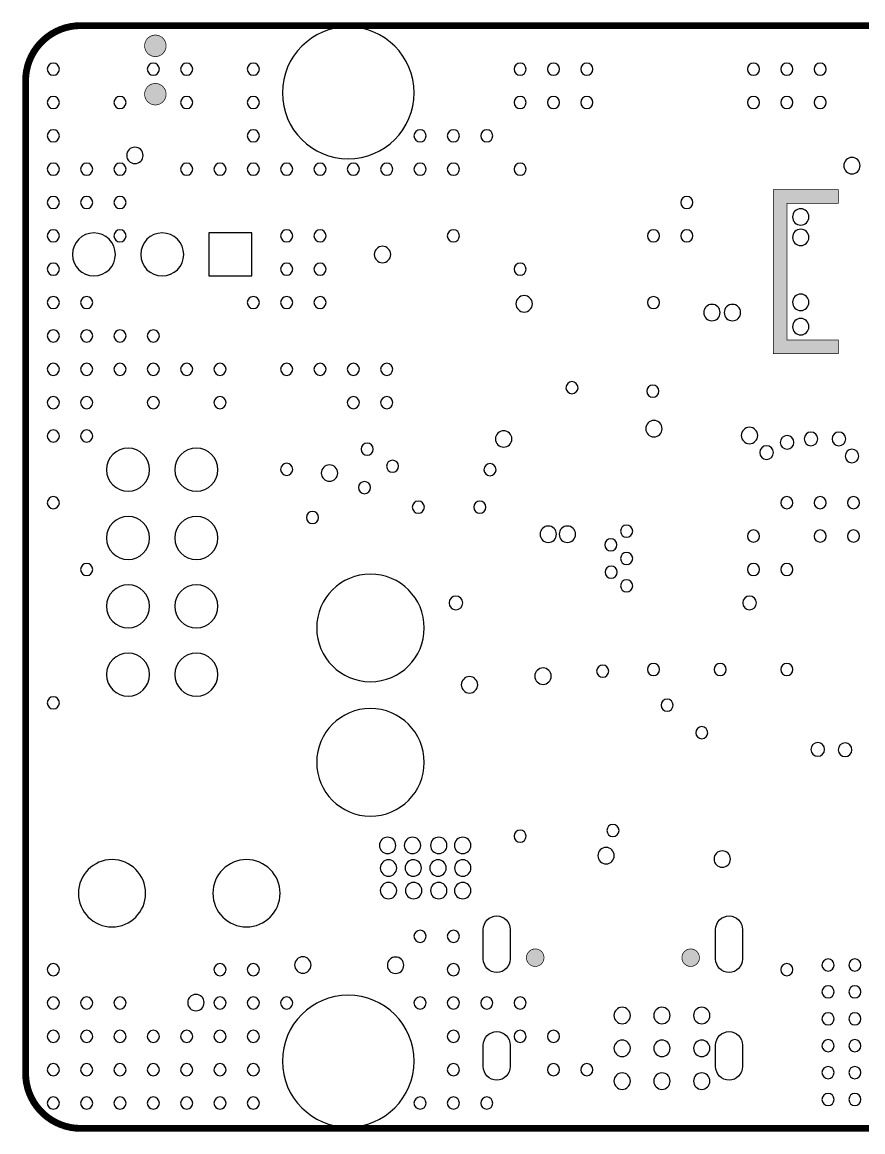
# Model space of a CAD drawing. Header units: millimetres. Extents: x -0.1 to 60.1, y -41.1 to 0.1.
# Drawn here: x -0.13 to 31.14, y -41.13 to 0.13 of the extents above; entities that cross this region are included whole.
import ezdxf

# ---------------------------------------------------------------- set-up
doc = ezdxf.new("R2010")
doc.units = ezdxf.units.MM
doc.layers.add('Board Outline Layer', color=7, linetype='Continuous', true_color=0xff00ff)
doc.layers.add('Multi-Layer', color=7, linetype='Continuous', true_color=0xc0c0c0)

msp = doc.modelspace()

# ---------------------------------------------------------------- hatches: boundary and pattern name
at = {"layer": 'Multi-Layer'}
for points in [[(4.427, -0.752, 1), (5.225, -0.752, 1)], [(4.427, -2.55, 1), (5.225, -2.55, 1)], [(30.226, -12.192), (30.226, -11.684), (28.321, -11.684), (28.321, -6.604), (30.226, -6.604), (30.226, -6.096), (27.813, -6.096), (27.813, -12.192)], [(18.628, -34.653, 1), (19.279, -34.653, 1)], [(24.409, -34.653, 1), (25.06, -34.653, 1)]]:
    msp.add_hatch(color=256, dxfattribs=at).paths.add_polyline_path(points)

# ---------------------------------------------------------------- linework, layer by layer
at = {"layer": 'Board Outline Layer', "const_width": 0.254}
msp.add_lwpolyline([(0, -2.05), (0, -38.95, 0.414214), (2.05, -41), (57.95, -41, 0.414214), (60, -38.95), (60, -2.05, 0.414214), (57.95, 0), (2.05, 0, 0.414214)], format="xyb", close=True, dxfattribs=at)
at = {"layer": 'Multi-Layer', "const_width": 0.0254}
for points in [[(4.427, -0.752, 1), (5.225, -0.752, 1)], [(4.427, -2.55, 1), (5.225, -2.55, 1)], [(18.628, -34.653, 1), (19.279, -34.653, 1)], [(24.409, -34.653, 1), (25.06, -34.653, 1)]]:
    msp.add_lwpolyline(points, format="xyb", close=True, dxfattribs=at)
at = {"layer": 'Multi-Layer'}
for points in [[(9.55, -2.5, 1), (14.45, -2.5, 1)], [(9.55, -2.5, 1), (14.45, -2.5, 1)], [(9.55, -2.5, 1), (14.45, -2.5, 1)], [(0.805, -1.618, 1), (1.256, -1.618, 1)], [(0.805, -2.858, 1), (1.256, -2.858, 1)], [(3.285, -2.858, 1), (3.736, -2.858, 1)], [(0.805, -4.098, 1), (1.256, -4.098, 1)], [(3.759, -4.826, 1), (4.369, -4.826, 1)], [(0.805, -5.338, 1), (1.256, -5.338, 1)], [(2.045, -5.338, 1), (2.496, -5.338, 1)], [(3.285, -5.338, 1), (3.736, -5.338, 1)], [(0.805, -6.578, 1), (1.256, -6.578, 1)], [(2.045, -6.578, 1), (2.496, -6.578, 1)], [(3.285, -6.578, 1), (3.736, -6.578, 1)], [(0.805, -7.818, 1), (1.256, -7.818, 1)], [(1.74, -8.509, 1), (3.34, -8.509, 1)], [(1.74, -8.509, 1), (3.34, -8.509, 1)], [(1.74, -8.509, 1), (3.34, -8.509, 1)], [(3.285, -7.818, 1), (3.736, -7.818, 1)], [(0.805, -9.058, 1), (1.256, -9.058, 1)], [(0.805, -10.298, 1), (1.256, -10.298, 1)], [(2.045, -10.298, 1), (2.496, -10.298, 1)], [(0.805, -11.538, 1), (1.256, -11.538, 1)], [(2.045, -11.538, 1), (2.496, -11.538, 1)], [(3.285, -11.538, 1), (3.736, -11.538, 1)], [(0.805, -12.778, 1), (1.256, -12.778, 1)], [(2.045, -12.778, 1), (2.496, -12.778, 1)], [(3.285, -12.778, 1), (3.736, -12.778, 1)], [(0.805, -14.018, 1), (1.256, -14.018, 1)], [(2.045, -14.018, 1), (2.496, -14.018, 1)], [(0.805, -15.258, 1), (1.256, -15.258, 1)], [(2.045, -15.258, 1), (2.496, -15.258, 1)], [(28.067, -15.494, 1), (28.575, -15.494, 1)], [(28.956, -15.367, 1), (29.464, -15.367, 1)], [(29.996, -15.367, 1), (30.504, -15.367, 1)], [(27.305, -15.875, 1), (27.813, -15.875, 1)], [(30.48, -16.002, 1), (30.988, -16.002, 1)], [(0.805, -17.738, 1), (1.256, -17.738, 1)], [(2.045, -20.218, 1), (2.496, -20.218, 1)], [(10.827, -22.393, 1), (14.827, -22.393, 1)], [(10.827, -22.393, 1), (14.827, -22.393, 1)], [(10.827, -22.393, 1), (14.827, -22.393, 1)], [(15.748, -21.463, 1), (16.256, -21.463, 1)], [(26.67, -21.463, 1), (27.178, -21.463, 1)], [(0.805, -25.178, 1), (1.256, -25.178, 1)], [(10.827, -27.391, 1), (14.827, -27.391, 1)], [(10.827, -27.391, 1), (14.827, -27.391, 1)], [(10.827, -27.391, 1), (14.827, -27.391, 1)], [(29.21, -26.912, 1), (29.718, -26.912, 1)], [(30.226, -26.924, 1), (30.734, -26.924, 1)], [(1.966, -32.258, 1), (4.465, -32.258, 1)], [(1.966, -32.258, 1), (4.465, -32.258, 1)], [(1.966, -32.258, 1), (4.465, -32.258, 1)], [(6.965, -32.258, 1), (9.464, -32.258, 1)], [(6.965, -32.258, 1), (9.464, -32.258, 1)], [(6.965, -32.258, 1), (9.464, -32.258, 1)], [(18.024, -34.703, -1), (17.023, -34.703), (17.023, -33.603, -1), (18.024, -33.603)], [(18.024, -34.703, -1), (17.023, -34.703), (17.023, -33.603, -1), (18.024, -33.603)], [(18.024, -34.703, -1), (17.023, -34.703), (17.023, -33.603, -1), (18.024, -33.603)], [(26.665, -34.703, -1), (25.664, -34.703), (25.664, -33.603, -1), (26.665, -33.603)], [(26.665, -34.703, -1), (25.664, -34.703), (25.664, -33.603, -1), (26.665, -33.603)], [(26.665, -34.703, -1), (25.664, -34.703), (25.664, -33.603, -1), (26.665, -33.603)], [(0.805, -35.098, 1), (1.256, -35.098, 1)], [(0.805, -36.338, 1), (1.256, -36.338, 1)], [(2.045, -36.338, 1), (2.496, -36.338, 1)], [(3.285, -36.338, 1), (3.736, -36.338, 1)], [(6.028, -36.322, 1), (6.638, -36.322, 1)], [(9.55, -38.5, 1), (14.45, -38.5, 1)], [(9.55, -38.5, 1), (14.45, -38.5, 1)], [(9.55, -38.5, 1), (14.45, -38.5, 1)], [(0.805, -37.578, 1), (1.256, -37.578, 1)], [(2.045, -37.578, 1), (2.496, -37.578, 1)], [(3.285, -37.578, 1), (3.736, -37.578, 1)], [(18.024, -38.703, -1), (17.023, -38.703), (17.023, -37.903, -1), (18.024, -37.903)], [(18.024, -38.703, -1), (17.023, -38.703), (17.023, -37.903, -1), (18.024, -37.903)], [(18.024, -38.703, -1), (17.023, -38.703), (17.023, -37.903, -1), (18.024, -37.903)], [(26.665, -38.703, -1), (25.664, -38.703), (25.664, -37.903, -1), (26.665, -37.903)], [(26.665, -38.703, -1), (25.664, -38.703), (25.664, -37.903, -1), (26.665, -37.903)], [(26.665, -38.703, -1), (25.664, -38.703), (25.664, -37.903, -1), (26.665, -37.903)], [(0.805, -38.818, 1), (1.256, -38.818, 1)], [(2.045, -38.818, 1), (2.496, -38.818, 1)], [(3.285, -38.818, 1), (3.736, -38.818, 1)], [(0.805, -40.058, 1), (1.256, -40.058, 1)], [(2.045, -40.058, 1), (2.496, -40.058, 1)], [(3.285, -40.058, 1), (3.736, -40.058, 1)]]:
    msp.add_lwpolyline(points, format="xyb", close=True, dxfattribs=at)
for points in [[(4.525, -1.618, 1), (4.976, -1.618), (4.976, -1.618, 1), (4.525, -1.618)], [(5.765, -1.618, 1), (6.216, -1.618), (6.216, -1.618, 1), (5.765, -1.618)], [(8.245, -1.618, 1), (8.696, -1.618), (8.696, -1.618, 1), (8.245, -1.618)], [(18.165, -1.618, 1), (18.616, -1.618), (18.616, -1.618, 1), (18.165, -1.618)], [(19.405, -1.618, 1), (19.856, -1.618), (19.856, -1.618, 1), (19.405, -1.618)], [(20.645, -1.618, 1), (21.096, -1.618), (21.096, -1.618, 1), (20.645, -1.618)], [(26.845, -1.618, 1), (27.296, -1.618), (27.296, -1.618, 1), (26.845, -1.618)], [(28.085, -1.618, 1), (28.536, -1.618), (28.536, -1.618, 1), (28.085, -1.618)], [(29.325, -1.618, 1), (29.776, -1.618), (29.776, -1.618, 1), (29.325, -1.618)], [(5.765, -2.858, 1), (6.216, -2.858), (6.216, -2.858, 1), (5.765, -2.858)], [(8.245, -2.858, 1), (8.696, -2.858), (8.696, -2.858, 1), (8.245, -2.858)], [(18.165, -2.858, 1), (18.616, -2.858), (18.616, -2.858, 1), (18.165, -2.858)], [(19.405, -2.858, 1), (19.856, -2.858), (19.856, -2.858, 1), (19.405, -2.858)], [(20.645, -2.858, 1), (21.096, -2.858), (21.096, -2.858, 1), (20.645, -2.858)], [(26.845, -2.858, 1), (27.296, -2.858), (27.296, -2.858, 1), (26.845, -2.858)], [(28.085, -2.858, 1), (28.536, -2.858), (28.536, -2.858, 1), (28.085, -2.858)], [(29.325, -2.858, 1), (29.776, -2.858), (29.776, -2.858, 1), (29.325, -2.858)], [(8.245, -4.098, 1), (8.696, -4.098), (8.696, -4.098, 1), (8.245, -4.098)], [(14.445, -4.098, 1), (14.896, -4.098), (14.896, -4.098, 1), (14.445, -4.098)], [(15.685, -4.098, 1), (16.136, -4.098), (16.136, -4.098, 1), (15.685, -4.098)], [(16.925, -4.098, 1), (17.376, -4.098), (17.376, -4.098, 1), (16.925, -4.098)], [(30.429, -5.207, 1), (31.039, -5.207), (31.039, -5.207, 1), (30.429, -5.207)], [(5.765, -5.338, 1), (6.216, -5.338), (6.216, -5.338, 1), (5.765, -5.338)], [(7.005, -5.338, 1), (7.456, -5.338), (7.456, -5.338, 1), (7.005, -5.338)], [(8.245, -5.338, 1), (8.696, -5.338), (8.696, -5.338, 1), (8.245, -5.338)], [(9.485, -5.338, 1), (9.936, -5.338), (9.936, -5.338, 1), (9.485, -5.338)], [(10.725, -5.338, 1), (11.176, -5.338), (11.176, -5.338, 1), (10.725, -5.338)], [(11.965, -5.338, 1), (12.416, -5.338), (12.416, -5.338, 1), (11.965, -5.338)], [(13.205, -5.338, 1), (13.656, -5.338), (13.656, -5.338, 1), (13.205, -5.338)], [(14.445, -5.338, 1), (14.896, -5.338), (14.896, -5.338, 1), (14.445, -5.338)], [(15.685, -5.338, 1), (16.136, -5.338), (16.136, -5.338, 1), (15.685, -5.338)], [(18.165, -5.338, 1), (18.616, -5.338), (18.616, -5.338, 1), (18.165, -5.338)], [(24.365, -6.578, 1), (24.816, -6.578), (24.816, -6.578, 1), (24.365, -6.578)], [(28.524, -7.112, 1), (29.134, -7.112), (29.134, -7.112, 1), (28.524, -7.112)], [(4.28, -8.509, 1), (5.88, -8.509), (5.88, -8.509, 1), (4.28, -8.509)], [(4.28, -8.509, 1), (5.88, -8.509), (5.88, -8.509, 1), (4.28, -8.509)], [(4.28, -8.509, 1), (5.88, -8.509), (5.88, -8.509, 1), (4.28, -8.509)], [(9.485, -7.818, 1), (9.936, -7.818), (9.936, -7.818, 1), (9.485, -7.818)], [(10.725, -7.818, 1), (11.176, -7.818), (11.176, -7.818, 1), (10.725, -7.818)], [(15.685, -7.818, 1), (16.136, -7.818), (16.136, -7.818, 1), (15.685, -7.818)], [(23.125, -7.818, 1), (23.576, -7.818), (23.576, -7.818, 1), (23.125, -7.818)], [(24.365, -7.818, 1), (24.816, -7.818), (24.816, -7.818, 1), (24.365, -7.818)], [(28.524, -7.874, 1), (29.134, -7.874), (29.134, -7.874, 1), (28.524, -7.874)], [(12.968, -8.509, 1), (13.578, -8.509), (13.578, -8.509, 1), (12.968, -8.509)], [(9.485, -9.058, 1), (9.936, -9.058), (9.936, -9.058, 1), (9.485, -9.058)], [(10.725, -9.058, 1), (11.176, -9.058), (11.176, -9.058, 1), (10.725, -9.058)], [(18.165, -9.058, 1), (18.616, -9.058), (18.616, -9.058, 1), (18.165, -9.058)], [(8.245, -10.298, 1), (8.696, -10.298), (8.696, -10.298, 1), (8.245, -10.298)], [(9.485, -10.298, 1), (9.936, -10.298), (9.936, -10.298, 1), (9.485, -10.298)], [(10.725, -10.298, 1), (11.176, -10.298), (11.176, -10.298, 1), (10.725, -10.298)], [(18.237, -10.344, 1), (18.847, -10.344), (18.847, -10.344, 1), (18.237, -10.344)], [(23.125, -10.298, 1), (23.576, -10.298), (23.576, -10.298, 1), (23.125, -10.298)], [(28.524, -10.287, 1), (29.134, -10.287), (29.134, -10.287, 1), (28.524, -10.287)], [(25.222, -10.668, 1), (25.832, -10.668), (25.832, -10.668, 1), (25.222, -10.668)], [(25.984, -10.668, 1), (26.594, -10.668), (26.594, -10.668, 1), (25.984, -10.668)], [(28.524, -11.194, 1), (29.134, -11.194), (29.134, -11.194, 1), (28.524, -11.194)], [(4.525, -11.538, 1), (4.976, -11.538), (4.976, -11.538, 1), (4.525, -11.538)], [(4.525, -12.778, 1), (4.976, -12.778), (4.976, -12.778, 1), (4.525, -12.778)], [(5.765, -12.778, 1), (6.216, -12.778), (6.216, -12.778, 1), (5.765, -12.778)], [(7.005, -12.778, 1), (7.456, -12.778), (7.456, -12.778, 1), (7.005, -12.778)], [(9.485, -12.778, 1), (9.936, -12.778), (9.936, -12.778, 1), (9.485, -12.778)], [(10.725, -12.778, 1), (11.176, -12.778), (11.176, -12.778, 1), (10.725, -12.778)], [(11.965, -12.778, 1), (12.416, -12.778), (12.416, -12.778, 1), (11.965, -12.778)], [(13.205, -12.778, 1), (13.656, -12.778), (13.656, -12.778, 1), (13.205, -12.778)], [(20.095, -13.462, 1), (20.546, -13.462), (20.546, -13.462, 1), (20.095, -13.462)], [(23.105, -13.589, 1), (23.556, -13.589), (23.556, -13.589, 1), (23.105, -13.589)], [(4.525, -14.018, 1), (4.976, -14.018), (4.976, -14.018, 1), (4.525, -14.018)], [(7.005, -14.018, 1), (7.456, -14.018), (7.456, -14.018, 1), (7.005, -14.018)], [(11.965, -14.018, 1), (12.416, -14.018), (12.416, -14.018, 1), (11.965, -14.018)], [(13.205, -14.018, 1), (13.656, -14.018), (13.656, -14.018, 1), (13.205, -14.018)], [(23.063, -14.986, 1), (23.673, -14.986), (23.673, -14.986, 1), (23.063, -14.986)], [(17.475, -15.367, 1), (18.085, -15.367), (18.085, -15.367, 1), (17.475, -15.367)], [(26.619, -15.24, 1), (27.229, -15.24), (27.229, -15.24, 1), (26.619, -15.24)], [(12.475, -15.748, 1), (12.926, -15.748), (12.926, -15.748, 1), (12.475, -15.748)], [(3.01, -16.51, 1), (4.61, -16.51), (4.61, -16.51, 1), (3.01, -16.51)], [(3.01, -16.51, 1), (4.61, -16.51), (4.61, -16.51, 1), (3.01, -16.51)], [(3.01, -16.51, 1), (4.61, -16.51), (4.61, -16.51, 1), (3.01, -16.51)], [(5.55, -16.51, 1), (7.15, -16.51), (7.15, -16.51, 1), (5.55, -16.51)], [(5.55, -16.51, 1), (7.15, -16.51), (7.15, -16.51, 1), (5.55, -16.51)], [(5.55, -16.51, 1), (7.15, -16.51), (7.15, -16.51, 1), (5.55, -16.51)], [(9.485, -16.498, 1), (9.936, -16.498), (9.936, -16.498, 1), (9.485, -16.498)], [(10.998, -16.637, 1), (11.608, -16.637), (11.608, -16.637, 1), (10.998, -16.637)], [(13.424, -16.383, 1), (13.875, -16.383), (13.875, -16.383, 1), (13.424, -16.383)], [(17.047, -16.51, 1), (17.498, -16.51), (17.498, -16.51, 1), (17.047, -16.51)], [(12.379, -17.177, 1), (12.83, -17.177), (12.83, -17.177, 1), (12.379, -17.177)], [(14.38, -17.907, 1), (14.831, -17.907), (14.831, -17.907, 1), (14.38, -17.907)], [(16.666, -17.907, 1), (17.117, -17.907), (17.117, -17.907, 1), (16.666, -17.907)], [(28.085, -17.738, 1), (28.536, -17.738), (28.536, -17.738, 1), (28.085, -17.738)], [(29.325, -17.738, 1), (29.776, -17.738), (29.776, -17.738, 1), (29.325, -17.738)], [(30.565, -17.738, 1), (31.016, -17.738), (31.016, -17.738, 1), (30.565, -17.738)], [(10.443, -18.288, 1), (10.894, -18.288), (10.894, -18.288, 1), (10.443, -18.288)], [(3.01, -19.05, 1), (4.61, -19.05), (4.61, -19.05, 1), (3.01, -19.05)], [(3.01, -19.05, 1), (4.61, -19.05), (4.61, -19.05, 1), (3.01, -19.05)], [(3.01, -19.05, 1), (4.61, -19.05), (4.61, -19.05, 1), (3.01, -19.05)], [(5.55, -19.05, 1), (7.15, -19.05), (7.15, -19.05, 1), (5.55, -19.05)], [(5.55, -19.05, 1), (7.15, -19.05), (7.15, -19.05, 1), (5.55, -19.05)], [(5.55, -19.05, 1), (7.15, -19.05), (7.15, -19.05, 1), (5.55, -19.05)], [(19.134, -18.909, 1), (19.744, -18.909), (19.744, -18.909, 1), (19.134, -18.909)], [(19.845, -18.909, 1), (20.455, -18.909), (20.455, -18.909, 1), (19.845, -18.909)], [(22.127, -18.796, 1), (22.578, -18.796), (22.578, -18.796, 1), (22.127, -18.796)], [(26.845, -18.978, 1), (27.296, -18.978), (27.296, -18.978, 1), (26.845, -18.978)], [(29.325, -18.978, 1), (29.776, -18.978), (29.776, -18.978, 1), (29.325, -18.978)], [(30.565, -18.978, 1), (31.016, -18.978), (31.016, -18.978, 1), (30.565, -18.978)], [(21.543, -19.304, 1), (21.994, -19.304), (21.994, -19.304, 1), (21.543, -19.304)], [(22.127, -19.812, 1), (22.578, -19.812), (22.578, -19.812, 1), (22.127, -19.812)], [(21.552, -20.32, 1), (22.003, -20.32), (22.003, -20.32, 1), (21.552, -20.32)], [(26.845, -20.218, 1), (27.296, -20.218), (27.296, -20.218, 1), (26.845, -20.218)], [(28.085, -20.218, 1), (28.536, -20.218), (28.536, -20.218, 1), (28.085, -20.218)], [(22.127, -20.828, 1), (22.578, -20.828), (22.578, -20.828, 1), (22.127, -20.828)], [(3.01, -21.59, 1), (4.61, -21.59), (4.61, -21.59, 1), (3.01, -21.59)], [(3.01, -21.59, 1), (4.61, -21.59), (4.61, -21.59, 1), (3.01, -21.59)], [(3.01, -21.59, 1), (4.61, -21.59), (4.61, -21.59, 1), (3.01, -21.59)], [(5.55, -21.59, 1), (7.15, -21.59), (7.15, -21.59, 1), (5.55, -21.59)], [(5.55, -21.59, 1), (7.15, -21.59), (7.15, -21.59, 1), (5.55, -21.59)], [(5.55, -21.59, 1), (7.15, -21.59), (7.15, -21.59, 1), (5.55, -21.59)], [(3.01, -24.13, 1), (4.61, -24.13), (4.61, -24.13, 1), (3.01, -24.13)], [(3.01, -24.13, 1), (4.61, -24.13), (4.61, -24.13, 1), (3.01, -24.13)], [(3.01, -24.13, 1), (4.61, -24.13), (4.61, -24.13, 1), (3.01, -24.13)], [(5.55, -24.13, 1), (7.15, -24.13), (7.15, -24.13, 1), (5.55, -24.13)], [(5.55, -24.13, 1), (7.15, -24.13), (7.15, -24.13, 1), (5.55, -24.13)], [(5.55, -24.13, 1), (7.15, -24.13), (7.15, -24.13, 1), (5.55, -24.13)], [(18.939, -24.186, 1), (19.549, -24.186), (19.549, -24.186, 1), (18.939, -24.186)], [(21.238, -24.003, 1), (21.689, -24.003), (21.689, -24.003, 1), (21.238, -24.003)], [(23.125, -23.938, 1), (23.576, -23.938), (23.576, -23.938, 1), (23.125, -23.938)], [(25.605, -23.938, 1), (26.056, -23.938), (26.056, -23.938, 1), (25.605, -23.938)], [(28.085, -23.938, 1), (28.536, -23.938), (28.536, -23.938, 1), (28.085, -23.938)], [(16.205, -24.508, 1), (16.815, -24.508), (16.815, -24.508, 1), (16.205, -24.508)], [(23.632, -25.266, 1), (24.083, -25.266), (24.083, -25.266, 1), (23.632, -25.266)], [(24.921, -26.289, 1), (25.372, -26.289), (25.372, -26.289, 1), (24.921, -26.289)], [(21.619, -29.926, 1), (22.07, -29.926), (22.07, -29.926, 1), (21.619, -29.926)], [(18.165, -30.138, 1), (18.616, -30.138), (18.616, -30.138, 1), (18.165, -30.138)], [(13.157, -30.48, 1), (13.767, -30.48), (13.767, -30.48, 1), (13.157, -30.48)], [(14.085, -30.48, 1), (14.695, -30.48), (14.695, -30.48, 1), (14.085, -30.48)], [(15.062, -30.48, 1), (15.672, -30.48), (15.672, -30.48, 1), (15.062, -30.48)], [(15.951, -30.48, 1), (16.561, -30.48), (16.561, -30.48, 1), (15.951, -30.48)], [(21.285, -30.861, 1), (21.895, -30.861), (21.895, -30.861, 1), (21.285, -30.861)], [(25.603, -30.988, 1), (26.213, -30.988), (26.213, -30.988, 1), (25.603, -30.988)], [(13.192, -31.32, 1), (13.802, -31.32), (13.802, -31.32, 1), (13.192, -31.32)], [(14.113, -31.32, 1), (14.723, -31.32), (14.723, -31.32, 1), (14.113, -31.32)], [(15.034, -31.32, 1), (15.644, -31.32), (15.644, -31.32, 1), (15.034, -31.32)], [(15.955, -31.32, 1), (16.565, -31.32), (16.565, -31.32, 1), (15.955, -31.32)], [(13.192, -32.159, 1), (13.802, -32.159), (13.802, -32.159, 1), (13.192, -32.159)], [(14.127, -32.159, 1), (14.737, -32.159), (14.737, -32.159, 1), (14.127, -32.159)], [(15.062, -32.159, 1), (15.672, -32.159), (15.672, -32.159, 1), (15.062, -32.159)], [(15.951, -32.159, 1), (16.561, -32.159), (16.561, -32.159, 1), (15.951, -32.159)], [(14.445, -33.858, 1), (14.896, -33.858), (14.896, -33.858, 1), (14.445, -33.858)], [(15.685, -33.858, 1), (16.136, -33.858), (16.136, -33.858, 1), (15.685, -33.858)], [(10.007, -34.925, 1), (10.617, -34.925), (10.617, -34.925, 1), (10.007, -34.925)], [(13.454, -34.933, 1), (14.064, -34.933), (14.064, -34.933, 1), (13.454, -34.933)], [(7.005, -35.098, 1), (7.456, -35.098), (7.456, -35.098, 1), (7.005, -35.098)], [(8.245, -35.098, 1), (8.696, -35.098), (8.696, -35.098, 1), (8.245, -35.098)], [(15.685, -35.098, 1), (16.136, -35.098), (16.136, -35.098, 1), (15.685, -35.098)], [(28.085, -35.098, 1), (28.536, -35.098), (28.536, -35.098, 1), (28.085, -35.098)], [(29.619, -34.926, 1), (30.07, -34.926), (30.07, -34.926, 1), (29.619, -34.926)], [(30.619, -34.926, 1), (31.07, -34.926), (31.07, -34.926, 1), (30.619, -34.926)], [(29.619, -35.926, 1), (30.07, -35.926), (30.07, -35.926, 1), (29.619, -35.926)], [(30.619, -35.926, 1), (31.07, -35.926), (31.07, -35.926, 1), (30.619, -35.926)], [(7.005, -36.338, 1), (7.456, -36.338), (7.456, -36.338, 1), (7.005, -36.338)], [(8.245, -36.338, 1), (8.696, -36.338), (8.696, -36.338, 1), (8.245, -36.338)], [(9.485, -36.338, 1), (9.936, -36.338), (9.936, -36.338, 1), (9.485, -36.338)], [(14.445, -36.338, 1), (14.896, -36.338), (14.896, -36.338, 1), (14.445, -36.338)], [(15.685, -36.338, 1), (16.136, -36.338), (16.136, -36.338, 1), (15.685, -36.338)], [(16.925, -36.338, 1), (17.376, -36.338), (17.376, -36.338, 1), (16.925, -36.338)], [(18.165, -36.338, 1), (18.616, -36.338), (18.616, -36.338, 1), (18.165, -36.338)], [(21.882, -36.802, 1), (22.492, -36.802), (22.492, -36.802, 1), (21.882, -36.802)], [(23.361, -36.802, 1), (23.971, -36.802), (23.971, -36.802, 1), (23.361, -36.802)], [(24.841, -36.802, 1), (25.451, -36.802), (25.451, -36.802, 1), (24.841, -36.802)], [(29.619, -36.926, 1), (30.07, -36.926), (30.07, -36.926, 1), (29.619, -36.926)], [(30.619, -36.926, 1), (31.07, -36.926), (31.07, -36.926, 1), (30.619, -36.926)], [(4.525, -37.578, 1), (4.976, -37.578), (4.976, -37.578, 1), (4.525, -37.578)], [(5.765, -37.578, 1), (6.216, -37.578), (6.216, -37.578, 1), (5.765, -37.578)], [(7.005, -37.578, 1), (7.456, -37.578), (7.456, -37.578, 1), (7.005, -37.578)], [(8.245, -37.578, 1), (8.696, -37.578), (8.696, -37.578, 1), (8.245, -37.578)], [(15.685, -37.578, 1), (16.136, -37.578), (16.136, -37.578, 1), (15.685, -37.578)], [(18.165, -37.578, 1), (18.616, -37.578), (18.616, -37.578, 1), (18.165, -37.578)], [(19.405, -37.578, 1), (19.856, -37.578), (19.856, -37.578, 1), (19.405, -37.578)], [(21.882, -38.023, 1), (22.492, -38.023), (22.492, -38.023, 1), (21.882, -38.023)], [(23.361, -38.023, 1), (23.971, -38.023), (23.971, -38.023, 1), (23.361, -38.023)], [(24.841, -38.023, 1), (25.451, -38.023), (25.451, -38.023, 1), (24.841, -38.023)], [(29.619, -37.926, 1), (30.07, -37.926), (30.07, -37.926, 1), (29.619, -37.926)], [(30.619, -37.926, 1), (31.07, -37.926), (31.07, -37.926, 1), (30.619, -37.926)], [(4.525, -38.818, 1), (4.976, -38.818), (4.976, -38.818, 1), (4.525, -38.818)], [(5.765, -38.818, 1), (6.216, -38.818), (6.216, -38.818, 1), (5.765, -38.818)], [(7.005, -38.818, 1), (7.456, -38.818), (7.456, -38.818, 1), (7.005, -38.818)], [(8.245, -38.818, 1), (8.696, -38.818), (8.696, -38.818, 1), (8.245, -38.818)], [(15.685, -38.818, 1), (16.136, -38.818), (16.136, -38.818, 1), (15.685, -38.818)], [(19.405, -38.818, 1), (19.856, -38.818), (19.856, -38.818, 1), (19.405, -38.818)], [(20.645, -38.818, 1), (21.096, -38.818), (21.096, -38.818, 1), (20.645, -38.818)], [(29.619, -38.926, 1), (30.07, -38.926), (30.07, -38.926, 1), (29.619, -38.926)], [(30.619, -38.926, 1), (31.07, -38.926), (31.07, -38.926, 1), (30.619, -38.926)], [(21.882, -39.243, 1), (22.492, -39.243), (22.492, -39.243, 1), (21.882, -39.243)], [(23.361, -39.243, 1), (23.971, -39.243), (23.971, -39.243, 1), (23.361, -39.243)], [(24.841, -39.243, 1), (25.451, -39.243), (25.451, -39.243, 1), (24.841, -39.243)], [(4.525, -40.058, 1), (4.976, -40.058), (4.976, -40.058, 1), (4.525, -40.058)], [(5.765, -40.058, 1), (6.216, -40.058), (6.216, -40.058, 1), (5.765, -40.058)], [(7.005, -40.058, 1), (7.456, -40.058), (7.456, -40.058, 1), (7.005, -40.058)], [(8.245, -40.058, 1), (8.696, -40.058), (8.696, -40.058, 1), (8.245, -40.058)], [(14.445, -40.058, 1), (14.896, -40.058), (14.896, -40.058, 1), (14.445, -40.058)], [(15.685, -40.058, 1), (16.136, -40.058), (16.136, -40.058, 1), (15.685, -40.058)], [(16.925, -40.058, 1), (17.376, -40.058), (17.376, -40.058, 1), (16.925, -40.058)], [(29.619, -39.926, 1), (30.07, -39.926), (30.07, -39.926, 1), (29.619, -39.926)], [(30.619, -39.926, 1), (31.07, -39.926), (31.07, -39.926, 1), (30.619, -39.926)]]:
    msp.add_lwpolyline(points, format="xyb", dxfattribs=at)
at = {"layer": 'Multi-Layer', "const_width": 0.0254}
msp.add_lwpolyline([(30.226, -12.192), (30.226, -11.684), (28.321, -11.684), (28.321, -6.604), (30.226, -6.604), (30.226, -6.096), (27.813, -6.096), (27.813, -12.192)], close=True, dxfattribs=at)
at = {"layer": 'Multi-Layer'}
msp.add_lwpolyline([(6.82, -7.709), (6.82, -9.309), (8.42, -9.309), (8.42, -7.709)], close=True, dxfattribs=at)
msp.add_lwpolyline([(6.82, -7.709), (6.82, -9.309), (8.42, -9.309), (8.42, -7.709)], close=True, dxfattribs=at)
msp.add_lwpolyline([(6.82, -7.709), (6.82, -9.309), (8.42, -9.309), (8.42, -7.709)], close=True, dxfattribs=at)

doc.saveas('drawing.dxf')
